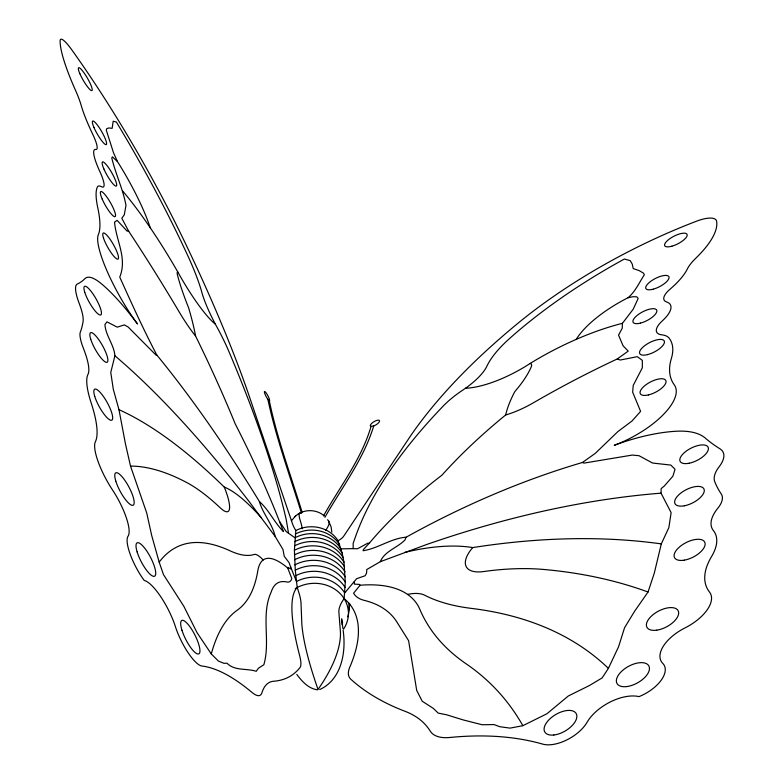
<?xml version="1.0" encoding="UTF-8"?>
<svg xmlns="http://www.w3.org/2000/svg" width="784" height="784" viewBox="0 0 784 784"><rect width="100%" height="100%" fill="white"/><g stroke="black" fill="none" stroke-linecap="round" stroke-linejoin="round"><path stroke-width="1.18" d="M628.004 297.753L632.874 296.724L636.755 296.803L638.186 298.381L633.158 309.278L622.427 323.312L622.231 328.28L618.537 335.131L623.084 345.813L628.209 351.114L617.263 358.964A519.645 252.105 -27.8 0 0 533.355 402.809A53.439 19.865 -29.1 0 1 505.631 415.001A390.158 173.166 -26.6 0 0 441.911 475.212A282.132 125.028 -29.1 0 0 369.284 543.214L367.657 543.243L357.465 548.79L353.153 548.624L353.172 543.322L355.652 536.276A528.563 225.635 -25.2 0 1 443.215 406.073A56.311 20.825 -29.6 0 1 462.589 390.236L465.48 388.256A46.491 16.395 -29.9 0 0 486.884 366.187A94.296 34.075 -28.5 0 1 509.492 338.58A283.651 109.388 -27 0 1 624.407 259.014L630.238 260.67L632.286 264.198L633.207 268.569L639.244 270.647L643.37 273.067L644.37 274.763C639.195 282.563 635.373 291.668 628.004 297.753A73.412 27.048 -27.6 0 0 576.22 339.374M294.402 550.28L295.833 530.552A7.791 1.539 62.5 0 1 292.373 523.438L248.714 394.617A525.398 116.101 59.3 0 0 181.761 235.857A279.28 55.831 60.1 0 0 71.677 49.676A26.911 4.763 59.7 0 0 60.113 40.935A109.378 19.316 60.2 0 0 75.372 90.013A54.508 10.212 59.6 0 1 81.124 105.203A73.039 13.338 60.2 0 0 92.757 134.338A24.245 4.606 59.9 0 1 95.805 149.46A36.515 7.007 60.2 0 0 99.813 171.461A26.107 5.145 60 0 1 101.361 186.67A41.023 8.212 60.4 0 0 97.353 187.082A119.952 24 60.8 0 0 97.784 207.809A166.316 35.113 59.2 0 1 98.304 234.788A64.425 13.651 60.7 0 0 137.494 323.959A150.175 35.084 61.3 0 0 101.009 283.445A90.101 20.688 60.9 0 0 84.897 278.683A548.751 118.962 57 0 1 77.302 284.033A39.22 9.192 60.5 0 0 79.272 303.604A42.365 10.241 60.2 0 1 83.065 321.558A358.68 87.485 57.9 0 1 80.36 332.004A32.526 7.948 60.7 0 0 83.535 348.674A49.451 12.495 60.4 0 1 87.975 374.399A68.375 17.209 61.3 0 0 91.209 403.054A94.021 25.147 60.4 0 1 95.364 441.823A38.935 10.339 61.5 0 0 112.514 489.961A36.858 10.153 61.7 0 1 128.037 536.217A31.252 8.575 62.3 0 0 144.266 580.474A37.211 10.388 62.7 0 1 175.469 626.808A31.252 8.467 63 0 0 201.88 666.018A410.983 111.377 66.6 0 1 251.919 692.36A46.285 11.652 63.2 0 0 261.944 692.693A187.111 45.09 64.9 0 1 273.753 681.227A642.802 147.235 59.1 0 0 300.017 667.507A35.976 8.203 63.2 0 0 299.596 655.434A204.908 42.434 64.1 0 1 297.195 587.51L295.284 570.164L294.402 550.28A36.26 32.477 -3.5 0 1 343.98 562.167L345.293 582.081L344.127 598.633A208.309 86.887 -35.2 0 1 349.821 667.066A35.662 16.033 -32.6 0 0 350.83 679.238A598.27 252.428 -24.8 0 0 405.201 711.362A187.102 90.915 -35.9 0 1 430.23 731.1A45.354 22.324 -31.9 0 0 449.83 737.479A406.328 225.665 -39.1 0 1 542.685 744.114A30.311 15.847 -30.6 0 0 587.128 722.201A35.907 19.159 -29.6 0 1 639.009 696.623A30.115 15.69 -28.9 0 0 662.813 663.44A35.358 18.287 -27.6 0 1 684.863 627.994A37.397 18.679 -27.7 0 0 709.491 592.018A89.376 43.982 -25.6 0 1 711.549 556.571A65.768 31.252 -27.9 0 0 713.371 530.513A47.089 22.079 -26.1 0 1 717.821 508.218A31.144 14.288 -27.1 0 0 721.251 493.989A329.897 143.639 -22.1 0 1 714.792 481.768A40.298 18.12 -26.1 0 1 719.163 466.725A37.524 16.542 -27.1 0 0 719.977 448.811A490.225 190.796 -21.4 0 1 705.286 438.089A86.75 37.818 -28 0 0 676.327 431.239A145.109 64.611 -28.5 0 0 614.274 445.292A61.975 25.059 -28 0 0 674.309 384.895A155.849 61.397 -25.3 0 1 671.359 358.474A115.954 44.678 -28.6 0 0 669.173 338.188A39.298 15.033 -27.7 0 0 661.696 334.807A24.843 9.32 -27.1 0 1 662.362 320.823A34.898 12.838 -27.6 0 0 666.596 301.938A23.01 8.35 -27 0 1 670.055 289.188A69.776 24.539 -27.7 0 0 687.323 269.02A51.323 18.306 -26.4 0 1 695.712 258.299A104.37 35.603 -27.7 0 0 716.625 221.304A25.411 8.644 -26.9 0 0 696.711 221.127A265.874 101.205 -27.2 0 0 517.264 323.821A491.568 201.772 -25.3 0 0 410.924 435.365L343.902 535.903A7.762 3.028 -32 0 1 338.071 540.754A30.909 27.832 -3.4 0 0 295.833 530.552M522.859 725.68A864.909 395.949 -44.2 0 0 466.264 663.911A605.885 258.857 -23.2 0 1 419.891 609.442A177.87 77.371 -34.2 0 0 360.062 585.236L353.584 593.214A71.187 29.723 -31.3 0 0 364.266 600.368A223.264 96.971 -35.3 0 1 396.792 621.888L408.601 640.695L416.706 690.43L422.233 701.239L433.346 708.403L438.148 713.077L446.625 714.802L463.128 719.908L482.111 724.749L493.949 724.563L499.869 726.729L510.07 728.12L522.859 725.68L546.938 713.754L568.312 695.996L589.411 685.53L602.151 677.905L608.384 668.36L618.556 646.8L624.564 627.729L634.648 611.187L648.035 592.018L654.268 573.222L661.304 543.89L668.87 527.583L671.124 512.648L661.049 493.156L661.157 488.608L664.332 485.992L672.897 476.192L675.034 469.234L670.82 465.088L652.553 463.03L639.009 455.71L632.325 455.063L584.031 463.099L582.394 462.501A501.505 258.769 -32.2 0 0 406.122 537.216C391.167 538.216 378.015 548.516 363.07 550.731L363.472 549.447L369.284 543.214M342.128 624.348L342.481 622.212L342.441 625.211M114.905 355.76L110.769 372.439L113.298 389.266L118.972 409.669L125.411 443.656L130.507 466.068L146.735 513.04L151.694 535.511L159.181 562.138L163.454 574.564L183.799 606.218L197.068 632.708L211.278 653.934L218.481 661.098L223.94 663.333L226.988 663.205C234.788 671.192 246.588 668.115 256.25 671.29L258.465 668.184L263.845 664.754C270.745 641.067 260.68 615.117 271.127 592.204A220.735 47.648 64.2 0 1 286.709 581.963A72.079 15.366 62.3 0 0 291.785 578.523L287.728 567.998L288.002 567.381L290.639 568.939L290.58 566.783L289.031 562.559L284.259 556.346L282.946 549.427L275.115 536.364L248.832 501.172A1003.99 287.826 67.7 0 0 114.905 355.76C114.072 344.784 105.664 335.748 104.919 324.537L106.977 321.852L117.247 327.153L124.342 324.899L128.086 326.948L155.977 355.044L156.839 355.064A514.549 136.191 63.5 0 1 259.416 501.564C262.807 513.892 272.411 523.761 275.115 536.364M373.733 425.937C363.649 459.277 341.932 487.305 324.919 517.293M371.057 426.408L373.997 425.849A5.282 1.872 -30.8 0 0 379.564 420.851A5.282 1.872 -30.8 0 0 373.468 422.008A5.282 1.872 -30.8 0 0 371.057 426.408C361.493 459.12 340.04 486.482 323.518 515.862M290.58 566.783L296.44 581.493A35.329 31.429 -3.6 0 1 344.725 592.959L356.642 578.7L365.207 575.711L366.589 573.006L366.765 569.527L380.328 561.687C384.542 551.152 397.282 547.84 404.867 540.078L406.122 537.216M294.813 516.813C302.418 508.885 316.168 508.63 324.302 515.95M291.374 520.85L295.509 515.99M582.394 462.501L595.193 453.436L617.89 431.592L632.022 420.998L640.606 411.375L632.649 392.147L633.227 385.405L642.341 367.794L642.351 360.366L637.284 356.671L620.242 360.032L617.263 358.964M380.328 561.687L426.898 544.419A986.272 578.925 -41.9 0 1 661.049 493.156M319.735 689.557C341.628 679.601 346.352 651.886 343.108 630.179M353.153 548.624L340.981 548.859A33.692 30.272 -3.5 0 0 294.931 537.765L286.229 531.611L279.525 521.497A291.227 67.414 61.5 0 0 235.19 423.811A410.257 97.412 60.3 0 0 195.579 336.032A54.988 10.545 61 0 1 179.281 312.081A543.243 140.365 61.2 0 0 128.674 231.211L121.814 218.266L124.293 214.796L125.979 205.379C122.99 189.062 115.601 174.097 111.769 157.937L112.455 156.869L117.512 161.641A76.803 14.769 60.2 0 1 150.195 227.674M128.674 231.211L127.077 231.084L117.12 220.343L114.542 222.137C116.12 240.864 127.469 258.093 119.756 277.115C131.565 303.33 143.472 329.594 156.839 355.064M317.579 689.822C308.563 688.773 301.918 681.316 296.813 674.426M259.416 501.564C268.941 509.933 274.302 522.536 283.416 531.523L279.525 521.497M269.333 400.859L267.716 399.154A5.331 0.96 61.8 0 1 264.355 391.863A5.331 0.96 61.8 0 1 267.697 395.401A5.331 0.96 61.8 0 1 269.333 400.859C277.183 438.795 290.795 475.192 302.075 512.177M360.062 585.236L359.425 584.413L354.397 584.129L354.192 581.953M117.512 161.641L113.572 152.949L106.271 130.105L106.702 128.723L108.858 127.939L112.132 128.351L113.17 121.236L116.346 122A298.537 60.652 60 0 1 187.258 254.526A97.775 18.277 60.6 0 1 201.919 292.608A47.412 8.546 61.3 0 0 215.414 324.233L217.148 327.447A57.634 10.947 61.3 0 1 228.948 351.624A564.549 130.448 59.4 0 1 286.199 519.459L288.492 533.032M328.516 520.801L331.142 526.966L331.808 532.091M338.071 540.754L342.167 553.141L343.98 562.167M301.546 513.402C289.923 475.516 276.066 438.187 267.873 399.35M342.069 622.084L341.618 618.841L342.912 628.513M327.477 519.772A22.324 8.506 -32.2 0 1 327.261 527.897A26.127 10.114 -31.7 0 0 325.919 530.454M295.333 534.051A32.399 29.145 -3.5 0 1 339.619 544.733M294.608 559.756A36.877 32.957 -3.6 0 1 345.029 571.81M294.451 554.896A36.681 32.82 -3.5 0 1 344.607 566.91M295.284 570.164A36.574 32.614 -3.6 0 1 345.293 582.081M294.647 541.715A34.761 31.203 -3.5 0 1 342.167 553.141M294.47 545.88A35.623 31.938 -3.5 0 1 343.176 557.581M294.892 564.843A36.838 32.889 -3.6 0 1 345.264 576.867M349.635 603.543A36.074 32.124 -3.6 0 1 348.586 610.687M295.803 575.711A36.074 32.124 -3.6 0 1 345.107 587.441M344.127 598.633A40.827 17.258 -32 0 0 338.953 612.892L340.481 632.864A168.384 70.119 -34.9 0 1 318.03 689.45A165.943 34.369 64 0 1 301.82 623.809L301.046 603.954A41.14 8.83 62.7 0 0 297.195 587.51M348.655 602.847A35.329 31.429 -3.6 0 1 347.792 616.822M295.274 588.578A34.339 30.517 -3.6 0 1 337.884 591.499A34.339 30.517 -3.6 0 1 343.559 629.14M300.517 512.942A22.305 4.292 62.5 0 0 300.507 521.419A26.235 5.145 62.4 0 1 302.114 528.73M622.427 323.312A146.49 57.046 -28.5 0 0 530.19 363.423A67.659 23.883 -29.2 0 1 465.48 388.256M608.384 668.36A762.861 379.397 -42.5 0 0 471.282 608.374A336.336 138.837 -27 0 1 424.605 595.183A43.042 18.855 -32.1 0 0 407.562 594.409M404.524 552.455A218.491 97.696 -33.4 0 1 472.762 547.575A1134.027 620.575 -46.2 0 1 661.304 543.89M648.035 592.018A1076.118 556.885 -46 0 0 543.694 569.458A346.94 170.902 -34.6 0 0 483.571 571.556A39.7 17.248 -30.1 0 1 472.762 547.575M530.19 363.423A12.495 4.557 -29.1 0 1 531.346 366.618A125.714 44.972 -30.3 0 1 514.843 391.559A254.232 98.823 -26.4 0 0 505.631 415.001M287.728 567.998A177.047 38.543 63.8 0 0 257.789 570.928A659.393 155.702 58.3 0 1 237.15 610.266A821.505 179.899 67.9 0 0 211.278 653.934M215.414 324.233A69.609 12.622 60.9 0 1 177.831 272.048A151.606 30.703 60.8 0 0 122.804 191.178M159.181 562.138A745.094 178.35 67.4 0 1 229.967 550.78A352.976 77.175 60.2 0 0 254.124 554.474A43.473 9.682 62.9 0 1 263.189 559.962M118.972 409.669A1119.993 294.069 69 0 1 224.273 487.07A219.236 49.402 63.5 0 1 261.474 517.861M130.507 466.068A1047.316 259.328 68.8 0 1 187.121 482.758A349.811 86.397 64.4 0 1 220.314 507.895A40.601 9.114 61.9 0 0 224.273 487.07M177.831 272.048A12.867 2.421 61 0 0 177.449 274.929A127.753 23.314 61.5 0 0 188.601 307.798A268.932 55.399 59.7 0 1 195.579 336.032M656.776 630.16A17.669 8.84 -28 0 0 678.464 611.5A17.669 8.84 -28 0 0 652.337 615.264A17.669 8.84 -28 0 0 656.776 630.16M626.798 686.568A18.179 9.408 -28.9 0 0 649.289 667.066A18.179 9.408 -28.9 0 0 622.653 670.398A18.179 9.408 -28.9 0 0 626.798 686.568M553.867 735A18.208 9.496 -30.6 0 0 576.779 715.204A18.208 9.496 -30.6 0 0 550.78 718.066A18.208 9.496 -30.6 0 0 553.867 735M648.348 394.95A14.357 5.723 -27.5 0 0 665.91 380.73A14.357 5.723 -27.5 0 0 644.909 385.571A14.357 5.723 -27.5 0 0 648.348 394.95M647.447 354.633A13.789 5.263 -27.4 0 0 664.313 341.138A13.789 5.263 -27.4 0 0 644.174 346.077A13.789 5.263 -27.4 0 0 647.447 354.633M640.479 323.106A13.289 4.88 -27.5 0 0 656.737 310.219A13.289 4.88 -27.5 0 0 637.402 315.197A13.289 4.88 -27.5 0 0 640.479 323.106M653.16 289.198A12.936 4.596 -27.3 0 0 668.919 276.781A12.936 4.596 -27.3 0 0 650.044 281.858A12.936 4.596 -27.3 0 0 653.16 289.198M689.195 463.226A15.69 6.831 -27 0 0 708.207 447.429A15.69 6.831 -27 0 0 684.912 452.152A15.69 6.831 -27 0 0 689.195 463.226M671.898 246.186A12.524 4.263 -27.1 0 0 687.049 234.347A12.524 4.263 -27.1 0 0 668.703 239.522A12.524 4.263 -27.1 0 0 671.898 246.186M684.354 505.788A16.229 7.34 -27.1 0 0 704.071 489.245A16.229 7.34 -27.1 0 0 679.973 493.763A16.229 7.34 -27.1 0 0 684.354 505.788M684.265 560.158A16.974 8.075 -27.3 0 0 704.914 542.587A16.974 8.075 -27.3 0 0 679.659 546.83A16.974 8.075 -27.3 0 0 684.265 560.158M115.797 481.092A18.375 4.871 61.7 0 0 132.604 505.366A18.375 4.871 61.7 0 0 125.068 480.641A18.375 4.871 61.7 0 0 115.797 481.092M137.122 551.916A18.855 5.135 62.3 0 0 154.232 576.348A18.855 5.135 62.3 0 0 146.275 550.29A18.855 5.135 62.3 0 0 137.122 551.916M181.947 630.199A18.767 5.076 63 0 0 198.646 653.954A18.767 5.076 63 0 0 190.326 627.308A18.767 5.076 63 0 0 181.947 630.199M103.527 238.13A14.994 3.146 60.4 0 0 117.169 259.083A14.994 3.146 60.4 0 0 111.21 240.953A14.994 3.146 60.4 0 0 103.527 238.13M102.194 199.077A14.426 2.881 60.2 0 0 115.111 216.629A14.426 2.881 60.2 0 0 106.536 196.608A14.426 2.881 60.2 0 0 102.194 199.077M103.89 168.962A13.916 2.666 60.2 0 0 116.306 186.082A13.916 2.666 60.2 0 0 108.055 166.943A13.916 2.666 60.2 0 0 103.89 168.962M94.031 127.645A13.602 2.519 60 0 0 106.193 144.628A13.602 2.519 60 0 0 98.206 126.165A13.602 2.519 60 0 0 94.031 127.645M84.77 292.334A16.405 3.793 60.4 0 0 99.862 314.982A16.405 3.793 60.4 0 0 93.453 294.627A16.405 3.793 60.4 0 0 84.77 292.334M79.929 73.843A13.23 2.342 59.8 0 0 91.797 90.66A13.23 2.342 59.8 0 0 84.133 73.01A13.23 2.342 59.8 0 0 79.929 73.843M90.719 339.188A16.944 4.077 60.7 0 0 106.291 362.345A16.944 4.077 60.7 0 0 99.597 340.864A16.944 4.077 60.7 0 0 90.719 339.188M94.746 396.42A17.699 4.488 61 0 0 111.034 420.293A17.699 4.488 61 0 0 103.988 397.292A17.699 4.488 61 0 0 94.746 396.42"/></g></svg>
